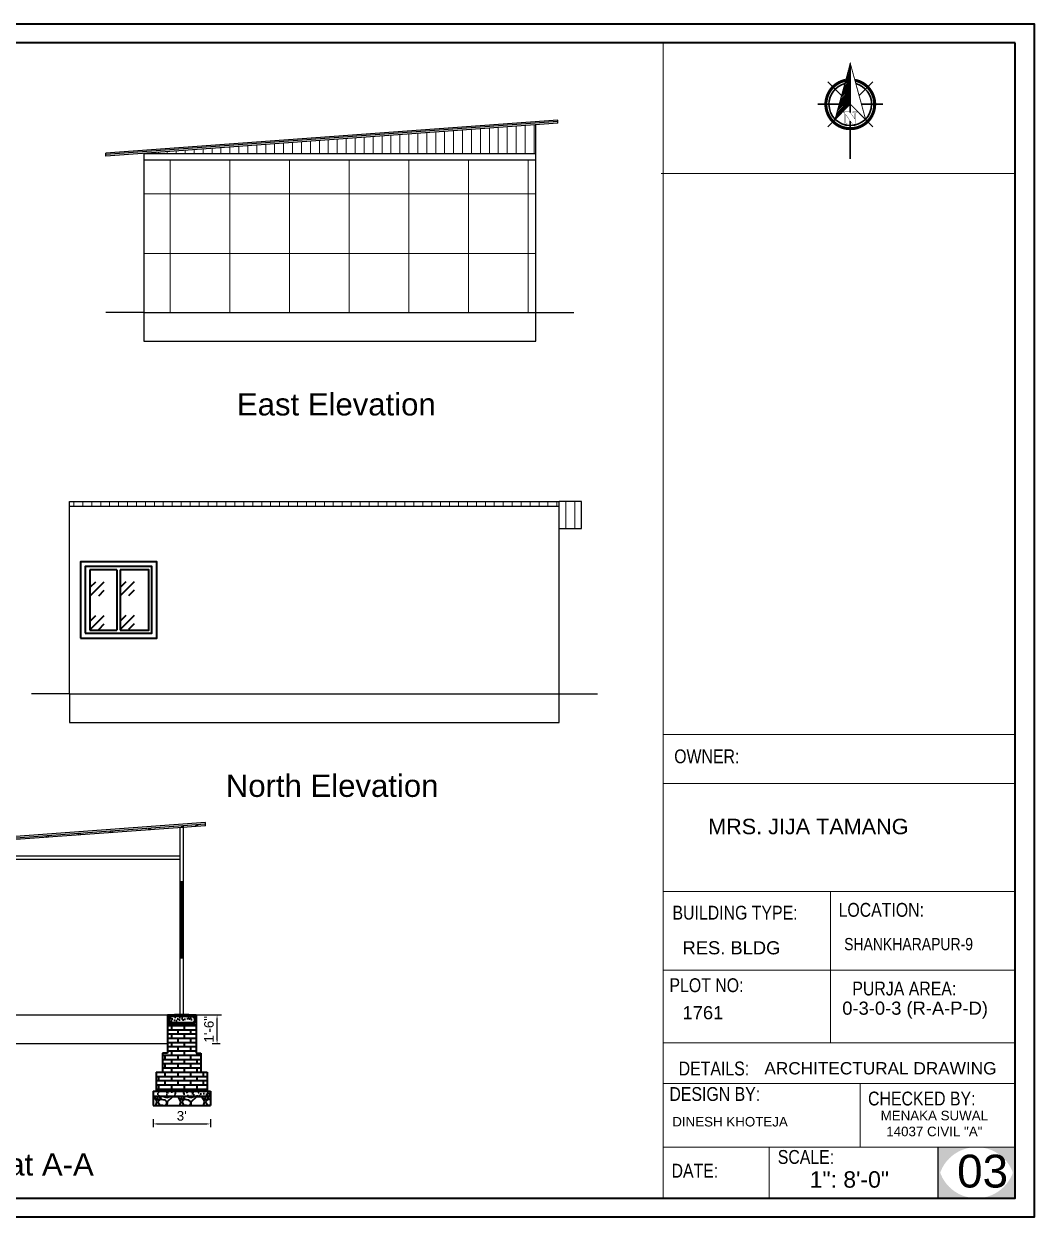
# Model space of a CAD drawing. Header units: inches. Extents: x 367408 to 389323, y -53247 to -41521.
# Drawn here: x 378186 to 378821, y -53247 to -52496 of the extents above; entities that cross this region are included whole.
import ezdxf

# ---------------------------------------------------------------- set-up
doc = ezdxf.new("R2010")
doc.units = ezdxf.units.IN
doc.header["$LTSCALE"] = 2
doc.header["$MEASUREMENT"] = 0
doc.header["$PDMODE"] = 34
doc.layers.get('0').update_dxf_attribs({"linetype": 'CONTINUOUS'})
doc.layers.get('DEFPOINTS').update_dxf_attribs({"color": 141, "linetype": 'CONTINUOUS'})
for name, color, linetype, lineweight in [('1', 7, 'CONTINUOUS', 13), ('DIMENTION', 140, 'CONTINUOUS', 0), ('door', 20, 'CONTINUOUS', 35), ('Rebars', 1, 'CONTINUOUS', 13), ('Siteplan', 7, 'CONTINUOUS', 30), ('steps', 253, 'CONTINUOUS', 20), ('TEXT', 181, 'CONTINUOUS', 25)]:
    doc.layers.add(name, color=color, linetype=linetype, lineweight=lineweight)
doc.layers.add('Normal Wall', color=7, linetype='CONTINUOUS', lineweight=35, true_color=0xffaf89)
doc.layers.add('Rear Wall', color=7, linetype='CONTINUOUS', lineweight=20, true_color=0xd4e480)
doc.styles.add('Lettring Text', font='arial.ttf')
doc.styles.get("Standard").update_dxf_attribs({"font": 'ARIALN.TTF'})
doc.styles.add('SwissBT', font='swiss.ttf', dxfattribs={"height": 12})
doc.dimstyles.new('Copy of Standard', dxfattribs={"dimtxt": 6, "dimasz": 2.875, "dimexe": 2, "dimexo": 4, "dimgap": 2, "dimtad": 1, "dimdec": 0, "dimrnd": 1, "dimzin": 0, "dimdsep": 46, "dimlunit": 4, "dimtxsty": 'Lettring Text', "dimcen": 0.1, "dimclrd": 7, "dimclre": 7, "dimclrt": 7, "dimazin": 0, "dimtfac": 0.645, "dimtdec": 0, "dimtmove": 1, "dimatfit": 0, "dimfxl": 3, "dimfxlon": 1, "dimtfillclr": 256, "dimtolj": 1, "dimtzin": 0, "dimlwd": -1, "dimlwe": -1, "dimarcsym": 2})
pattern_1 = [(90, (-1295.9726, -830.7557), (-5.625, 0), [])]
pattern_2 = [(50, (313956.7385, 63392.525), (5.73808146, -0.50201708), [0.6, -6.6]), (355, (313956.7385, 63392.525), (-1.11001067, 6.01753707), [0.48, -5.28]), (100.4514, (313957.2167, 63392.4834), (4.62807505, 5.51551634), [0.50992152, -5.6091369]), (46.1842, (313956.7385, 63394.125), (8.5379284, -1.3241521), [0.9, -9.9]), (96.6356, (313957.45, 63394.015), (7.47730164, 7.79294297), [0.7648823, -8.413704]), (351.1842, (313956.7385, 63394.125), (7.47729556, 7.7929488), [0.72, -7.92]), (21, (313957.5385, 63393.725), (4.77525642, -3.22095113), [0.6, -6.6]), (326, (313957.5385, 63393.725), (1.94652266, 5.80120036), [0.48, -5.28]), (71.4514, (313957.9365, 63393.457), (6.72178103, 2.58024397), [0.50992152, -5.6091369]), (37.5, (313956.7385, 63392.5252), (0.097278843, 2.66315083), [0, -5.216, 0, -5.36, 0, -5.3]), (7.5, (313956.7385, 63392.5252), (2.1045563, 3.155293695), [0, -3.056, 0, -5.096, 0, -2.02]), (327.5, (313954.9545, 63392.5252), (4.27057949, -0.180438974), [0, -2, 0, -6.24, 0, -8.28]), (317.5, (313954.1545, 63392.5252), (4.66548935, 0.80083986), [0, -2.6, 0, -4.144, 0, -5.88])]

# ---------------------------------------------------------------- blocks, each defined once
blk = doc.blocks.new('*X29')
at = {"color": 0}
for p, q in [((146.95, -410.95), (147.62, -410.29)), ((147.15, -410.22), (147.62, -409.76)), ((147.35, -409.49), (147.62, -409.23)), ((147.55, -408.76), (147.62, -408.7)), ((145.56, -416.06), (147.62, -414)), ((145.76, -415.33), (147.62, -413.47)), ((145.96, -414.6), (147.62, -412.94)), ((146.16, -413.87), (147.62, -412.41)), ((146.36, -413.14), (147.62, -411.88)), ((146.55, -412.41), (147.62, -411.35)), ((146.75, -411.68), (147.62, -410.82)), ((143.96, -421.9), (147.62, -418.24)), ((144.16, -421.17), (147.62, -417.71)), ((144.36, -420.44), (147.62, -417.18)), ((144.56, -419.71), (147.62, -416.65)), ((144.76, -418.98), (147.62, -416.12)), ((144.96, -418.25), (147.62, -415.59)), ((145.16, -417.52), (147.62, -415.06)), ((145.36, -416.79), (147.62, -414.53)), ((142.76, -426.28), (147.62, -421.42)), ((142.96, -425.55), (147.62, -420.89)), ((143.16, -424.82), (147.62, -420.36)), ((143.36, -424.09), (147.62, -419.83)), ((143.56, -423.36), (147.62, -419.3)), ((143.76, -422.63), (147.62, -418.77))]:
    blk.add_line(p, q, dxfattribs=at)
blk = doc.blocks.new('NORTH_15')
for p, q in [((0, 3.66), (0, 10.62)), ((-2.87, 2.87), (-7.37, 7.37)), ((2.87, 2.87), (7.37, 7.37)), ((-13.37, 0), (2.72, 0)), ((5.49, 0), (17.83, 0)), ((-2.87, -2.87), (-7.37, -7.37)), ((0, -3.66), (0, -10.62)), ((2.87, -2.87), (7.37, -7.37))]:
    blk.add_line(p, q)
at = {"const_width": 1}
for points in [[(0, -8, 1), (0, 8, 0.359415), (-7.86, 1.52, 1)], [(-7.86, -1.52, 0.359415), (0, -8, 1)]]:
    blk.add_lwpolyline(points, format="xyb", dxfattribs=at)
for points, const_width in [([(4.96, -5.01), (-13.37, 0), (4.9, 5), (0, 0), (4.96, -5.01)], 0.3), ([(5.93, -1.55), (6, -1.55), (6.07, -1.54), (6.13, -1.53), (6.17, -1.52), (6.22, -1.51), (6.26, -1.49), (6.28, -1.47), (6.3, -1.45), (6.32, -1.42), (6.33, -1.39), (6.35, -1.34), (6.36, -1.29), (6.37, -1.23), (6.38, -1.16), (6.38, -1.08), (6.38, -1), (6.54, -1), (6.54, -2.34), (6.38, -2.34), (6.38, -2.3), (6.38, -2.23), (6.38, -2.16), (6.37, -2.09), (6.36, -2.04), (6.35, -1.99), (6.33, -1.95), (6.32, -1.91), (6.3, -1.88), (6.28, -1.86), (6.26, -1.83), (6.22, -1.81), (6.18, -1.8), (6.13, -1.78), (6.07, -1.77), (6.01, -1.76), (5.95, -1.76), (2.66, -1.76), (2.66, -2.34), (2.5, -2.34), (2.5, -0.16), (4.71, 1.44), (3.14, 1.44), (3.07, 1.44), (3, 1.43), (2.94, 1.42), (2.89, 1.41), (2.85, 1.4), (2.81, 1.38), (2.78, 1.36), (2.76, 1.34), (2.74, 1.31), (2.72, 1.27), (2.7, 1.22), (2.69, 1.17), (2.68, 1.11), (2.67, 1.04), (2.66, 0.97), (2.66, 0.89), (2.66, 0.87), (2.5, 0.87), (2.5, 2.21), (2.66, 2.21), (2.66, 2.17), (2.66, 2.09), (2.67, 2.03), (2.68, 1.97), (2.69, 1.91), (2.7, 1.86), (2.71, 1.82), (2.73, 1.78), (2.75, 1.76), (2.77, 1.74), (2.8, 1.72), (2.85, 1.7), (2.89, 1.68), (2.94, 1.67), (3, 1.66), (3.07, 1.66), (3.14, 1.66), (6.54, 1.66), (6.54, 0.75), (3.33, -1.55), (5.93, -1.55), (5.93, -1.55)], 0.1)]:
    blk.add_lwpolyline(points, dxfattribs=dict(const_width=const_width))
for start, end in [(90, 164.973), (270, 90), (195.027, 270)]:
    blk.add_arc((0, 0), 7, start, end)
at = {"rotation": 90}
blk.add_blockref('*X29', (-421.89, -147.62), dxfattribs=at)
blk = doc.blocks.new('A$C0BDB7EE9')
at = {"layer": 'Siteplan', "xscale": 2.999999999999779, "yscale": 2.999999999999779, "zscale": 2.999999999999779, "rotation": 247.8612575918487}
blk.add_blockref('NORTH_15', (20.2, 49.5), dxfattribs=at)
blk = doc.blocks.new('A$C327B4BBD')
at = {"layer": 'DIMENTION', "ltscale": 0.3, "xscale": 1.171875000000082, "yscale": 1.171875000000082, "zscale": 1.171875000000082, "rotation": 112.1387424081494}
blk.add_blockref('A$C0BDB7EE9', (16.1, 0), dxfattribs=at)
blk = doc.blocks.new('*D1383')
at = {"color": 7, "transparency": 16777216}
for p, q in [((378304.2, -53119.7), (378309.2, -53119.7)), ((378307.2, -53134.83), (378307.2, -53122.57)), ((378304.2, -53137.7), (378309.2, -53137.7))]:
    blk.add_line(p, q, dxfattribs=at)
at = {"color": 7, "linetype": 'ByBlock', "transparency": 16777216}
for points in [[(378306.72, -53122.57), (378307.68, -53122.57), (378307.2, -53119.7)], [(378306.72, -53134.83), (378307.68, -53134.83), (378307.2, -53137.7)]]:
    blk.add_solid(points, dxfattribs=at)
at = {"layer": 'DEFPOINTS', "color": 0, "linetype": 'ByBlock', "transparency": 16777216}
for p in [(378293.99, -53119.7), (378307.2, -53119.7), (378293.99, -53137.7)]:
    blk.add_point(p, dxfattribs=at)
at = {"color": 7, "linetype": 'ByBlock', "lineweight": 5, "transparency": 16777216, "insert": (378302.13, -53128.7), "char_height": 6, "attachment_point": 5, "rotation": 90, "style": 'Lettring Text'}
blk.add_mtext('\\A1;1\'-6"', dxfattribs=at)
blk = doc.blocks.new('*D1384')
at = {"color": 7, "transparency": 16777216}
for p, q in [((378266.99, -53185.23), (378266.99, -53190.23)), ((378269.86, -53188.23), (378300.11, -53188.23)), ((378302.99, -53185.23), (378302.99, -53190.23))]:
    blk.add_line(p, q, dxfattribs=at)
at = {"color": 7, "linetype": 'ByBlock', "transparency": 16777216}
for points in [[(378269.86, -53187.75), (378269.86, -53188.71), (378266.99, -53188.23)], [(378300.11, -53187.75), (378300.11, -53188.71), (378302.99, -53188.23)]]:
    blk.add_solid(points, dxfattribs=at)
at = {"layer": 'DEFPOINTS', "color": 0, "linetype": 'ByBlock', "transparency": 16777216}
for p in [(378266.99, -53173.7), (378302.99, -53173.7), (378302.99, -53188.23)]:
    blk.add_point(p, dxfattribs=at)
at = {"color": 7, "linetype": 'ByBlock', "lineweight": 5, "transparency": 16777216, "insert": (378284.99, -53183.16), "char_height": 6, "attachment_point": 5, "style": 'Lettring Text'}
blk.add_mtext("\\A1;3'", dxfattribs=at)

msp = doc.modelspace()

# ---------------------------------------------------------------- hatches: boundary and pattern name
msp.add_hatch(color=0).paths.add_polyline_path([(378809.08, -53202.82), (378784.77, -53202.82, -0.414214), (378809.08, -53227.13)])
at = {"layer": '1', "ltscale": 5}
h = msp.add_hatch(dxfattribs=at)
h.set_pattern_fill('ANSI37', color=256, scale=300, angle=45, style=0)
h.set_pattern_definition([(90, (202.787, -590.833), (-37.5, 0), []), (180, (202.787, -590.833), (-4e-15, -37.5), [])])
h.paths.add_polyline_path([(378507.55, -52581.84), (378261.21, -52581.84), (378261.21, -52677.84), (378507.55, -52677.84)])
at = {"layer": 'door', "ltscale": 0.5}
h = msp.add_hatch(dxfattribs=at)
h.set_pattern_fill('GOST_GLASS', color=256, scale=2.5)
h.set_pattern_definition([(45, (15693.798, -22202.941), (21.21320344, 0), [12.5, -17.5]), (45, (15699.101, -22202.941), (21.21320344, 0), [5, -25]), (45, (15693.798, -22197.638), (21.21320344, 0), [5, -25])])
h.paths.add_polyline_path([(378244.26, -52839.81), (378227.26, -52839.62), (378227.26, -52877.62), (378244.26, -52877.81)])
h = msp.add_hatch(dxfattribs=at)
h.set_pattern_fill('GOST_GLASS', color=256, scale=2.5)
h.set_pattern_definition([(45, (15712.798, -22202.756), (21.21320344, 0), [12.5, -17.5]), (45, (15718.101, -22202.756), (21.21320344, 0), [5, -25]), (45, (15712.798, -22197.453), (21.21320344, 0), [5, -25])])
h.paths.add_polyline_path([(378264.26, -52839.62), (378246.26, -52839.62), (378246.26, -52877.62), (378264.26, -52877.62)])
h = msp.add_hatch(dxfattribs=at)
h.set_pattern_fill('AR-CONC', color=256, scale=0.8, style=0)
h.set_pattern_definition(pattern_2)
h.paths.add_polyline_path([(378293.99, -53119.7), (378275.99, -53119.7), (378275.99, -53125.7), (378293.99, -53125.7), (378293.99, -53120.65)])
h.paths.add_polyline_path([(378292.99, -53120.65), (378292.99, -53124.7), (378276.99, -53124.7), (378276.99, -53120.65), (378277.29, -53120.65, -0.049683), (378277.35, -53120.65)], flags=16)
h.paths.add_polyline_path([(378292.98, -53120.98, -1), (378292.31, -53120.98, -1)], flags=0)
h.paths.add_polyline_path([(378292.99, -53124.36, -1), (378292.32, -53124.36, -1)], flags=16)
h.paths.add_polyline_path([(378277.65, -53124.36, -1), (378276.99, -53124.36, -1)], flags=16)
h = msp.add_hatch(dxfattribs=at)
h.set_pattern_fill('AR-CONC', color=256, scale=0.8, style=0)
h.set_pattern_definition(pattern_2)
h.paths.add_polyline_path([(378292.99, -53120.65), (378276.99, -53120.65), (378276.99, -53124.7), (378292.99, -53124.7)])
h = msp.add_hatch(color=256, dxfattribs=at)
h.paths.add_polyline_path([(378277.65, -53120.98, 0.385424), (378277.35, -53120.65), (378277.29, -53120.65, 0.385424), (378276.99, -53120.98, 1)])
h.paths.add_polyline_path([(378276.99, -53124.36, 1), (378277.65, -53124.36, 1)])
h.paths.add_polyline_path([(378292.31, -53120.98, 1), (378292.98, -53120.98, 1)])
h.paths.add_polyline_path([(378292.32, -53124.36, 1), (378292.99, -53124.36, 1)])
at = {"layer": 'door', "ltscale": 0.5, "transparency": 33554648}
h = msp.add_hatch(dxfattribs=at)
h.set_pattern_fill('AR-BRSTD', color=256)
h.set_pattern_definition([(0, (222882.6645, -26232.2691), (0, 2.667), []), (90, (222882.6645, -26232.269), (-4, 2.667), [2.667, -2.667])])
h.paths.add_polyline_path([(378293.99, -53125.7), (378275.99, -53125.7), (378275.99, -53143.7), (378293.99, -53143.7)])
h.paths.add_polyline_path([(378296.99, -53143.7), (378272.99, -53143.7), (378272.99, -53155.7), (378293.99, -53155.7), (378296.99, -53155.7)])
h.paths.add_polyline_path([(378300.99, -53155.7), (378293.99, -53155.7), (378272.99, -53155.7), (378268.99, -53155.7), (378268.99, -53167.7), (378300.99, -53167.7)])
at = {"layer": 'door', "ltscale": 0.5}
h = msp.add_hatch(dxfattribs=at)
h.set_pattern_fill('AR-CONC', color=256, style=0)
h.set_pattern_definition([(50, (373517.246, 15275.184), (7.17260183, -0.62752135), [0.75, -8.25]), (355, (373517.246, 15275.184), (-1.3875133, 7.5219213), [0.6, -6.6]), (100.4514, (373517.844, 15275.1316), (5.7850938, 6.8943954), [0.6374019, -7.0114211]), (46.1842, (373517.246, 15277.184), (10.6724105, -1.6551901), [1.125, -12.375]), (96.6356, (373518.135, 15277.046), (9.346627, 9.7411787), [0.9561029, -10.51713]), (351.1842, (373517.246, 15277.184), (9.3466195, 9.741186), [0.9, -9.9]), (21, (373518.246, 15276.684), (5.9690705, -4.0261889), [0.75, -8.25]), (326, (373518.246, 15276.684), (2.4331533, 7.25150045), [0.6, -6.6]), (71.4514, (373518.7434, 15276.3484), (8.4022263, 3.225305), [0.6374019, -7.0114211]), (37.5, (373517.246, 15275.184), (0.12159855, 3.32893854), [0, -6.52, 0, -6.7, 0, -6.625]), (7.5, (373517.246, 15275.184), (2.63069537, 3.94411712), [0, -3.82, 0, -6.37, 0, -2.525]), (327.5, (373515.016, 15275.184), (5.33822436, -0.22554872), [0, -2.5, 0, -7.8, 0, -10.35]), (317.5, (373514.016, 15275.184), (5.8318617, 1.00104982), [0, -3.25, 0, -5.18, 0, -7.35])])
h.paths.add_polyline_path([(378302.99, -53167.7), (378266.99, -53167.7), (378266.99, -53170.7), (378302.99, -53170.7)])
at = {"layer": 'door', "ltscale": 0.5, "transparency": 33554648}
h = msp.add_hatch(dxfattribs=at)
h.set_pattern_fill('GRAVEL', color=256, scale=15)
h.set_pattern_definition([(228.0127875, (17086.3714, -22388.8295), (-120, -135), [2.01804, -199.7863207]), (184.96974073, (17085.0214, -22390.3295), (180, 15), [3.46302, -342.8388714]), (132.51044708, (17081.5714, -22390.6295), (150, -165), [2.44182, -241.74048894]), (267.273689, (17075.7214, -22394.3795), (15, 300), [3.15357, -312.2033706]), (292.83365418, (17075.5714, -22397.5295), (-75, 180), [3.092325, -306.1405969]), (357.273689, (17076.7714, -22400.3795), (-300, 15), [3.15357, -312.2033706]), (37.69424047, (17079.9214, -22400.5295), (-195, -150), [4.170435, -412.87272823]), (72.25532837, (17083.2214, -22397.9795), (105, 330), [3.93732, -389.79482245]), (121.42956562, (17084.4214, -22394.2295), (-120, 195), [3.16425, -313.26109665]), (175.2363583, (17082.7714, -22391.5295), (165, -15), [3.61248, -177.0114387]), (222.3974378, (17079.1714, -22391.2295), (-180, -165), [4.67172, -462.5006251]), (138.81407483, (17090.5714, -22394.5295), (-105, 90), [1.594515, -157.8576722]), (171.4692344, (17089.3714, -22393.4795), (195, -30), [3.033555, -300.32267124]), (225, (17086.371, -22393.03), (-2e-15, -15), [2.121315, -19.09188844]), (203.1985905, (17085.3214, -22391.2295), (75, 30), [1.14237, -113.0942266]), (291.8014095, (17084.2714, -22391.6795), (-15, 45), [1.615545, -79.1619271]), (30.9637565, (17084.8714, -22393.1795), (45, 30), [2.623935, -84.8403434]), (161.5650512, (17087.1214, -22391.8295), (30, -15), [1.897365, -45.5367999]), (16.38954033, (17075.5714, -22391.6795), (150, 45), [2.658, -263.1426772]), (70.34617594, (17078.1214, -22390.9295), (-60, -165), [2.229915, -220.7611162]), (293.1985905, (17087.1214, -22388.8295), (-30, 75), [2.284725, -111.9518716]), (343.61045967, (17088.0214, -22390.9295), (-150, 45), [2.658, -263.1426772]), (339.4439548, (17075.5714, -22400.9795), (-75, 30), [2.5632, -125.5968562]), (294.77514057, (17077.9714, -22401.8795), (-75, 165), [2.14767, -212.61964595]), (66.8014095, (17087.2714, -22403.8295), (30, 75), [2.284725, -111.9518716]), (17.35402464, (17088.1714, -22401.7295), (-195, -60), [2.514465, -248.9313542]), (69.4439548, (17079.9214, -22403.8295), (-30, -75), [1.2816, -126.8784562]), (101.3099325, (17086.3714, -22403.8295), (-15, 60), [0.76485, -75.7204427]), (165.9637565, (17086.2214, -22403.0795), (45, -15), [3.092325, -58.7542594]), (186.00900596, (17083.2214, -22402.3295), (150, 15), [2.86575, -283.7088476]), (303.6900675, (17084.8714, -22394.5295), (-15, 30), [2.16333, -51.91993913]), (353.15722659, (17086.0714, -22396.3295), (255, -30), [3.77691, -373.91343936]), (60.9453959, (17089.8214, -22396.7795), (-60, -105), [1.54434, -152.8901121]), (90, (17090.571, -22395.43), (-15, 15), [0.9, -14.1]), (120.25643716, (17082.9214, -22401.8795), (60, -105), [2.08386, -206.30279984]), (48.0127875, (17081.8714, -22400.0795), (120, 135), [4.03608, -197.7682807]), (0, (17084.571, -22397.08), (15, 15), [3.9, -11.1]), (325.30484647, (17088.4714, -22397.0795), (150, -105), [2.37171, -234.7991145]), (254.0546041, (17090.4214, -22398.4295), (-15, -60), [2.18403, -107.01761834]), (207.64597536, (17089.8214, -22400.5295), (-285, -150), [3.555975, -352.04211273]), (175.42607874, (17086.6714, -22402.1795), (-195, 15), [3.761985, -372.4361011])])
h.paths.add_polyline_path([(378302.99, -53170.7), (378266.99, -53170.7), (378266.99, -53176.7), (378302.99, -53176.7)])
at = {"layer": 'steps', "ltscale": 0.3}
h = msp.add_hatch(dxfattribs=at)
h.set_pattern_fill('ANSI31', scale=45, angle=45)
h.set_pattern_definition([(90, (202.7865, -590.833), (-5.625, 0), [])])
h.paths.add_polyline_path([(378507.55, -52559.84), (378261.21, -52577.84), (378507.55, -52577.84)])
h = msp.add_hatch(dxfattribs=at)
h.set_pattern_fill('ANSI31', scale=45, angle=45)
h.set_pattern_definition(pattern_1)
h.paths.add_polyline_path([(378522.41, -52796.73), (378214.41, -52796.73), (378214.41, -52799.76), (378522.41, -52799.76)])
h = msp.add_hatch(dxfattribs=at)
h.set_pattern_fill('ANSI31', scale=45, angle=45)
h.set_pattern_definition(pattern_1)
h.paths.add_polyline_path([(378536.41, -52796.73), (378522.41, -52796.73), (378522.41, -52813.79), (378536.41, -52813.79)])
at = {"layer": 'TEXT'}
for points in [[(378784.77, -53202.82), (378760.46, -53202.82), (378760.46, -53227.13, -0.414214)], [(378784.77, -53202.82), (378760.46, -53202.82), (378760.46, -53227.13, -0.414214)], [(378809.08, -53202.82), (378784.77, -53202.82, -0.414214), (378809.08, -53227.13)], [(378760.46, -53210.63), (378760.46, -53234.94), (378784.77, -53234.94, -0.414214)], [(378760.46, -53210.63), (378760.46, -53234.94), (378784.77, -53234.94, -0.414214)], [(378809.08, -53210.63, -0.414214), (378784.77, -53234.94), (378809.08, -53234.94)], [(378809.08, -53210.63, -0.414214), (378784.77, -53234.94), (378809.08, -53234.94)]]:
    msp.add_hatch(color=0, dxfattribs=at).paths.add_polyline_path(points)

# ---------------------------------------------------------------- linework, layer by layer
at = {"ltscale": 0.5}
for p, q in [((378521.55, -52556.81), (378237.21, -52577.59)), ((378521.55, -52557.81), (378237.21, -52578.59)), ((378521.55, -52558.81), (378237.21, -52579.59)), ((378521.55, -52558.81), (378521.55, -52556.81)), ((378507.55, -52677.84), (378507.55, -52559.84)), ((378237.21, -52579.59), (378237.21, -52577.59)), ((378261.21, -52577.84), (378507.55, -52577.84)), ((378261.21, -52577.84), (378261.21, -52677.84)), ((378261.21, -52581.84), (378507.55, -52581.84)), ((378261.21, -52677.84), (378237.21, -52677.84)), ((378261.21, -52677.84), (378507.55, -52677.84)), ((378261.21, -52677.84), (378261.21, -52695.84)), ((378507.55, -52677.84), (378531.55, -52677.84)), ((378507.55, -52695.84), (378507.55, -52677.84)), ((378261.21, -52695.84), (378507.55, -52695.84)), ((378214.41, -52796.73), (378522.41, -52796.73)), ((378214.41, -52917.76), (378214.41, -52796.73)), ((378522.41, -52917.76), (378522.41, -52796.73)), ((378536.41, -52796.73), (378522.41, -52796.73)), ((378536.41, -52813.79), (378536.41, -52796.73)), ((378214.41, -52799.76), (378522.41, -52799.76)), ((378522.41, -52813.79), (378536.41, -52813.79)), ((378214.41, -52917.76), (378190.41, -52917.76)), ((378214.41, -52917.76), (378522.41, -52917.76)), ((378214.41, -52917.76), (378214.41, -52935.76)), ((378522.41, -52935.76), (378522.41, -52917.76)), ((378522.41, -52917.76), (378546.41, -52917.76)), ((378214.41, -52935.76), (378522.41, -52935.76)), ((378299.99, -52998.67), (378015.64, -53019.45)), ((378299.99, -52999.67), (378015.64, -53020.45)), ((378299.99, -53000.67), (378015.64, -53021.45)), ((378283.99, -53119.7), (378283.99, -53001.84)), ((378285.99, -53119.7), (378285.99, -53001.7)), ((378299.99, -53000.67), (378299.99, -52998.67)), ((378163.99, -53019.7), (378283.99, -53019.7)), ((378163.99, -53021.7), (378283.99, -53021.7)), ((378283.99, -53035.7), (378285.99, -53035.7)), ((378284.74, -53083.7), (378284.74, -53035.7)), ((378285.24, -53083.7), (378285.24, -53035.7)), ((378283.99, -53083.7), (378285.99, -53083.7)), ((378039.64, -53119.7), (378285.99, -53119.7)), ((378283.99, -53119.7), (378285.99, -53119.7)), ((378285.99, -53119.7), (378309.99, -53119.7)), ((378171.99, -53137.7), (378275.99, -53137.7))]:
    msp.add_line(p, q, dxfattribs=at)
at = {"color": 0}
msp.add_line((378760.46, -53202.82), (378760.46, -53234.94), dxfattribs=at)
msp.add_line((378760.46, -53202.82), (378760.46, -53234.94), dxfattribs=at)
at = {"ltscale": 0.5}
for points in [[(378264.28, -53002.28), (378265.27, -53002.21), (378265.35, -53003.2), (378264.35, -53003.28)], [(378284.92, -53000.77), (378285.91, -53000.7), (378285.99, -53001.7), (378284.99, -53001.77)], [(378293.95, -53000.11), (378294.95, -53000.04), (378295.02, -53001.04), (378294.03, -53001.11)], [(378200.01, -53006.98), (378201.01, -53006.9), (378201.08, -53007.9), (378200.09, -53007.97)], [(378220.07, -53005.51), (378221.06, -53005.44), (378221.14, -53006.44), (378220.14, -53006.51)], [(378240.12, -53004.05), (378241.12, -53003.97), (378241.19, -53004.97), (378240.2, -53005.04)]]:
    msp.add_lwpolyline(points, close=True, dxfattribs=at)
at = {"layer": 'door', "ltscale": 0.5}
for p, q in [((378227.26, -52839.62), (378227.26, -52877.62)), ((378244.26, -52839.62), (378244.26, -52877.62)), ((378246.26, -52839.62), (378246.26, -52877.62)), ((378275.99, -53119.7), (378293.99, -53119.7)), ((378275.99, -53119.7), (378275.99, -53143.7)), ((378292.99, -53120.65), (378276.99, -53120.65)), ((378276.99, -53120.65), (378276.99, -53124.7)), ((378280.49, -53119.7), (378289.49, -53119.7)), ((378280.49, -53119.7), (378289.49, -53119.7)), ((378289.49, -53119.7), (378280.49, -53119.7)), ((378292.48, -53120.65), (378291.98, -53121.29)), ((378292.99, -53121.09), (378292.48, -53121.75)), ((378292.99, -53120.65), (378292.99, -53124.7)), ((378293.99, -53119.7), (378293.99, -53143.7)), ((378275.99, -53125.7), (378293.99, -53125.7)), ((378292.99, -53124.7), (378276.99, -53124.7)), ((378272.99, -53143.7), (378272.99, -53155.7)), ((378275.99, -53143.7), (378272.99, -53143.7)), ((378293.99, -53143.7), (378296.99, -53143.7)), ((378296.99, -53143.7), (378296.99, -53155.7)), ((378268.99, -53155.7), (378272.99, -53155.7)), ((378268.99, -53155.7), (378268.99, -53167.7)), ((378296.99, -53155.7), (378300.99, -53155.7)), ((378300.99, -53155.7), (378300.99, -53167.7)), ((378266.99, -53167.7), (378302.99, -53167.7)), ((378266.99, -53167.7), (378266.99, -53176.7)), ((378266.99, -53170.7), (378302.99, -53170.7)), ((378302.99, -53167.7), (378302.99, -53176.7)), ((378266.99, -53176.7), (378302.99, -53176.7))]:
    msp.add_line(p, q, dxfattribs=at)
for points in [[(378221.26, -52882.62), (378269.26, -52882.62), (378269.26, -52834.62), (378221.26, -52834.62)], [(378224.26, -52879.62), (378266.26, -52879.62), (378266.26, -52837.62), (378224.26, -52837.62)]]:
    msp.add_lwpolyline(points, close=True, dxfattribs=at)
for points in [[(378244.26, -52839.62), (378227.26, -52839.62)], [(378246.26, -52877.62), (378264.26, -52877.62), (378264.26, -52839.62), (378246.26, -52839.62)], [(378227.26, -52877.62), (378244.26, -52877.62)]]:
    msp.add_lwpolyline(points, dxfattribs=at)
for centre in [(378277.32, -53120.98), (378292.64, -53120.98), (378277.32, -53124.36), (378292.65, -53124.36)]:
    msp.add_circle(centre, 0.335, dxfattribs=at)
at = {"layer": 'Normal Wall'}
for points in [[(377762.98, -52496.32), (378820.99, -52496.32), (378820.99, -53246.85), (377762.98, -53246.85)], [(377762.98, -52496.32), (378820.99, -52496.32), (378820.99, -53246.85), (377762.98, -53246.85)], [(378809.08, -52508.23), (377786.8, -52508.23), (377786.8, -53234.94), (378809.08, -53234.94)], [(378809.08, -52508.23), (377786.8, -52508.23), (377786.8, -53234.94), (378809.08, -53234.94)]]:
    msp.add_lwpolyline(points, close=True, dxfattribs=at)
at = {"layer": 'Rear Wall'}
for p, q in [((378587.66, -52952.5), (378587.66, -52508.23)), ((378586.48, -52590.53), (378809.08, -52590.53)), ((378587.66, -52943.24), (378809.08, -52943.24)), ((378587.66, -52943.24), (378809.08, -52943.24)), ((378587.66, -52943.24), (378809.08, -52943.24)), ((378587.66, -52943.24), (378809.08, -52943.24)), ((378587.66, -52974.04), (378809.08, -52974.04)), ((378587.66, -52974.04), (378809.08, -52974.04)), ((378587.66, -53042.1), (378809.08, -53042.1)), ((378587.66, -53042.1), (378809.08, -53042.1)), ((378692.93, -53042.1), (378692.93, -53128)), ((378692.93, -53042.1), (378692.93, -53137.27)), ((378587.66, -53091.59), (378809.08, -53091.59)), ((378587.66, -53091.59), (378809.08, -53091.59)), ((378587.66, -53137.27), (378809.08, -53137.27)), ((378587.66, -53162.7), (378809.08, -53162.7)), ((378587.66, -53162.7), (378809.08, -53162.7)), ((378711.51, -53202.82), (378711.51, -53162.7)), ((378711.51, -53202.82), (378711.51, -53162.7)), ((378587.66, -53202.82), (378809.08, -53202.82)), ((378587.66, -53202.82), (378809.08, -53202.82)), ((378654.4, -53202.82), (378654.4, -53234.94)), ((378654.4, -53202.82), (378654.4, -53234.94))]:
    msp.add_line(p, q, dxfattribs=at)
msp.add_lwpolyline([(378587.66, -52943.24), (378809.08, -52943.24), (378809.08, -53234.94), (378587.66, -53234.94)], close=True, dxfattribs=at)
msp.add_lwpolyline([(378587.66, -52943.24), (378809.08, -52943.24), (378809.08, -53234.94), (378587.66, -53234.94)], close=True, dxfattribs=at)

# ---------------------------------------------------------------- block references
at = {"layer": 'Rebars', "xscale": 0.5459999999999999, "yscale": 0.5459999999999999, "zscale": 0.5459999999999999, "rotation": 270}
msp.add_blockref('A$C327B4BBD', (378705.35, -52572.31), dxfattribs=at)

# ---------------------------------------------------------------- texts
at = {"color": 0}
for s, p in [('OWNER:', (378594.66, -52961.38)), ('LOCATION:', (378698, -53057.93))]:
    msp.add_text(s, height=8.704, dxfattribs=at).set_placement(p)
at = {"color": 7, "linetype": 'ByBlock', "lineweight": 5, "char_height": 14, "width": 235.547, "attachment_point": 5}
for s, insert in [('{\\fArial CE|b0|i0|c0|p34;East Elevation}', (378382.2, -52735.72)), ('{\\fArial CE|b0|i0|c0|p34;North Elevation}', (378379.56, -52975.64)), ('{\\fArial CE|b0|i0|c0|p34;Section at A-A}', (378167.17, -53213.78))]:
    msp.add_mtext(s, dxfattribs=dict(at, insert=insert))
at = {"layer": 'TEXT', "color": 0}
for s, height, p in [('OWNER:', 8.704, (378594.66, -52961.38)), ('LOCATION:', 8.704, (378698, -53057.93)), ('CHECKED BY:', 8.7044, (378716.56, -53176.62)), ('CHECKED BY:', 8.7044, (378716.56, -53176.62)), ('SCALE:', 8.704, (378659.79, -53213.35)), ('SCALE:', 8.704, (378659.79, -53213.35))]:
    msp.add_text(s, height=height, dxfattribs=at).set_placement(p)
at = {"layer": 'TEXT', "color": 0, "linetype": 'ByBlock', "style": 'SwissBT'}
for s, insert, char_height, width, attachment_point in [('MRS. JIJA TAMANG', (378679, -52996.28), 9.72, 217.5111, 2), ('ARCHITECTURAL DRAWING', (378651.38, -53149.35), 7.7396, 268.5322, 1), ('MENAKA SUWAL\\P14037 CIVIL "A"', (378758.24, -53179.96), 6, 88.5492, 2), ('DINESH KHOTEJA', (378593.45, -53183.83), 6, 201.5276, 1)]:
    msp.add_mtext(s, dxfattribs=dict(at, insert=insert, char_height=char_height, width=width, attachment_point=attachment_point))
at = {"layer": 'TEXT', "color": 0, "attachment_point": 1}
for s, insert, char_height, width in [('BUILDING TYPE:', (378593.58, -53051.01), 8.7044, 148.5551), ('BUILDING TYPE:', (378593.58, -53051.01), 8.7044, 148.5551), ('PLOT NO: ', (378591.68, -53096.62), 8.704, 138.0271), ('PLOT NO: ', (378591.68, -53096.62), 8.704, 138.0271), ('PURJA AREA:', (378706.69, -53098.73), 8.7044, 197.5821), ('PURJA AREA:', (378706.69, -53098.73), 8.7044, 197.5821), ('DETAILS: ', (378597.48, -53149.01), 8.704, 138.0271), ('DESIGN BY:', (378591.64, -53165.06), 8.704, 138.0271), ('DESIGN BY:', (378591.64, -53165.06), 8.704, 138.0271), ('DATE:', (378592.99, -53213.29), 8.704, 34.8177)]:
    msp.add_mtext(s, dxfattribs=dict(at, insert=insert, char_height=char_height, width=width))
at = {"layer": 'TEXT', "color": 0, "style": 'SwissBT'}
for s, insert, char_height, width, attachment_point in [('RES. BLDG', (378599.89, -53073.31), 8.256, 163.2142, 1), ('RES. BLDG', (378599.89, -53073.31), 8.256, 163.2142, 1), ('1761', (378599.89, -53114.13), 8.256, 163.2142, 1), ('0-3-0-3 (R-A-P-D)', (378746.15, -53111.29), 8.2555, 163.2142, 2), ('03', (378772.56, -53207.59), 20.639, 20.1585, 1)]:
    msp.add_mtext(s, dxfattribs=dict(at, insert=insert, char_height=char_height, width=width, attachment_point=attachment_point))
at = {"layer": 'TEXT', "color": 0, "linetype": 'ByBlock', "insert": (378701.53, -53071.28), "char_height": 7.6711, "attachment_point": 1}
msp.add_mtext_dynamic_manual_height_columns('SHANKHARAPUR-9', width=381.0351, gutter_width=1.53, heights=[0], dxfattribs=at)
at = {"layer": 'TEXT', "color": 0, "ltscale": 0.5, "insert": (378679.87, -53218), "char_height": 10.319, "width": 127.5344, "attachment_point": 1, "style": 'SwissBT'}
msp.add_mtext('1": 8\'-0"', dxfattribs=at)
msp.add_mtext('1": 8\'-0"', dxfattribs=at)

# ---------------------------------------------------------------- dimensions: what is measured, and where the dimension line sits
at = {"color": 7, "linetype": 'ByBlock', "lineweight": 5}
dim = msp.add_linear_dim(base=(378307.2, -53119.7), p1=(378293.99, -53137.7), p2=(378293.99, -53119.7), angle=90, dimstyle='Copy of Standard', dxfattribs=at)
dim.commit()
dim.dimension.update_dxf_attribs({"geometry": '*D1383', "text_midpoint": (378307.2, -53128.7), "dimtype": 160})
dim = msp.add_linear_dim(base=(378302.99, -53188.23), p1=(378266.99, -53173.7), p2=(378302.99, -53173.7), dimstyle='Copy of Standard', dxfattribs=at)
dim.commit()
dim.dimension.update_dxf_attribs({"geometry": '*D1384', "text_midpoint": (378284.99, -53183.16)})

doc.saveas('drawing.dxf')
